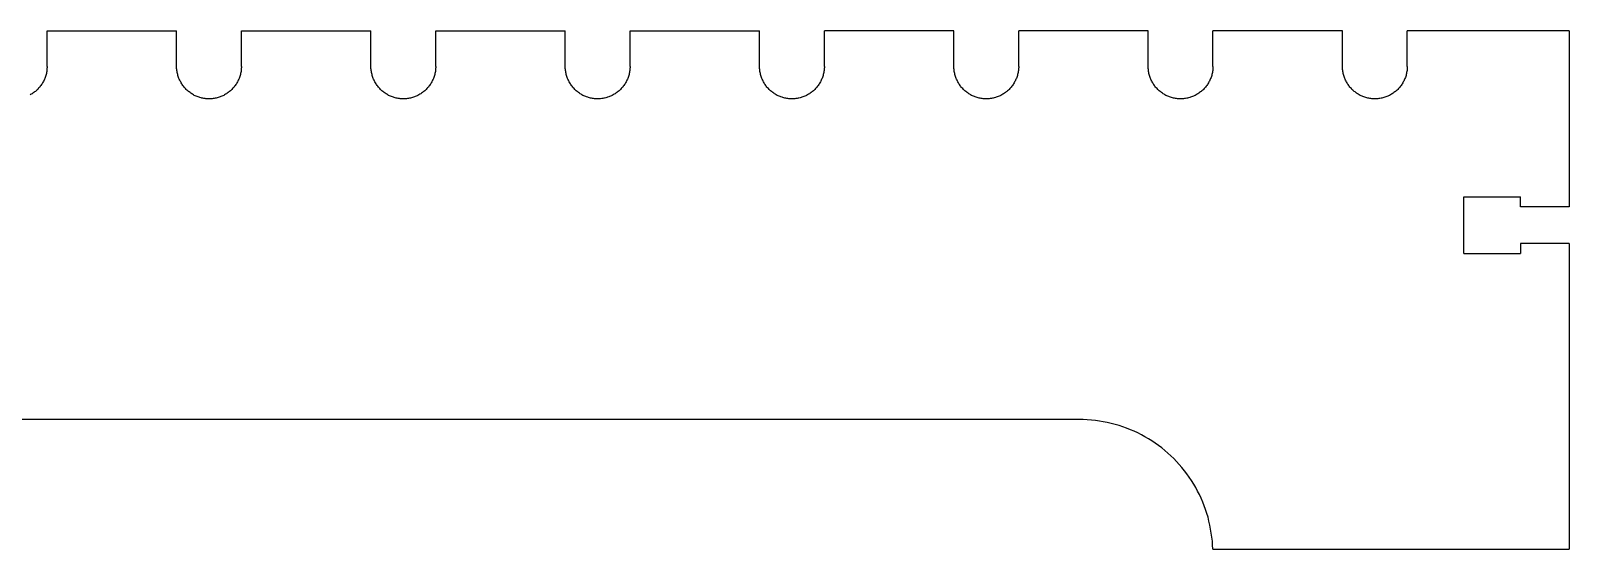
# Model space of a CAD drawing. Extents: x -100 to 100, y -46 to 46.
# Drawn here: x -62.12 to -50.24, y -45.92 to -41.92 of the extents above; entities that cross this region are included whole.
import ezdxf

# ---------------------------------------------------------------- set-up
doc = ezdxf.new("R2010")
doc.units = 0
doc.header["$MEASUREMENT"] = 0
doc.layers.get('0').update_dxf_attribs({"linetype": 'CONTINUOUS'})

msp = doc.modelspace()

# ---------------------------------------------------------------- linework, layer by layer
for p, q in [((-61.994, -41.917), (-60.994, -41.917)), ((-61.994, -42.192), (-61.994, -41.917)), ((-60.994, -42.192), (-60.994, -41.917)), ((-60.494, -41.917), (-59.494, -41.917)), ((-60.494, -42.192), (-60.494, -41.917)), ((-59.494, -42.192), (-59.494, -41.917)), ((-58.994, -41.917), (-57.994, -41.917)), ((-58.994, -42.192), (-58.994, -41.917)), ((-57.994, -42.192), (-57.994, -41.917)), ((-57.494, -41.917), (-56.494, -41.917)), ((-57.494, -42.192), (-57.494, -41.917)), ((-56.494, -42.192), (-56.494, -41.917)), ((-54.994, -41.917), (-55.994, -41.917)), ((-55.994, -42.192), (-55.994, -41.917)), ((-54.994, -42.192), (-54.994, -41.917)), ((-53.494, -41.917), (-54.494, -41.917)), ((-54.494, -42.192), (-54.494, -41.917)), ((-53.494, -42.192), (-53.494, -41.917)), ((-51.994, -41.917), (-52.994, -41.917)), ((-52.994, -42.192), (-52.994, -41.917)), ((-51.994, -42.192), (-51.994, -41.917)), ((-51.494, -42.192), (-51.494, -41.917)), ((-50.244, -41.917), (-51.494, -41.917)), ((-50.244, -41.917), (-50.244, -43.276)), ((-62.009, -42.277), (-62.012, -42.284)), ((-62.006, -42.269), (-62.009, -42.277)), ((-62.004, -42.262), (-62.006, -42.269)), ((-62.002, -42.254), (-62.004, -42.262)), ((-62, -42.246), (-62.002, -42.254)), ((-61.999, -42.239), (-62, -42.246)), ((-61.997, -42.231), (-61.999, -42.239)), ((-61.996, -42.223), (-61.997, -42.231)), ((-61.995, -42.215), (-61.996, -42.223)), ((-61.994, -42.2), (-61.995, -42.208)), ((-61.995, -42.208), (-61.995, -42.215)), ((-61.994, -42.192), (-61.994, -42.2)), ((-60.994, -42.2), (-60.994, -42.192)), ((-60.994, -42.208), (-60.994, -42.2)), ((-60.993, -42.215), (-60.994, -42.208)), ((-60.992, -42.223), (-60.993, -42.215)), ((-60.991, -42.231), (-60.992, -42.223)), ((-60.99, -42.239), (-60.991, -42.231)), ((-60.988, -42.246), (-60.99, -42.239)), ((-60.986, -42.254), (-60.988, -42.246)), ((-60.984, -42.262), (-60.986, -42.254)), ((-60.982, -42.269), (-60.984, -42.262)), ((-60.979, -42.277), (-60.982, -42.269)), ((-60.977, -42.284), (-60.979, -42.277)), ((-60.509, -42.277), (-60.512, -42.284)), ((-60.506, -42.269), (-60.509, -42.277)), ((-60.504, -42.262), (-60.506, -42.269)), ((-60.502, -42.254), (-60.504, -42.262)), ((-60.5, -42.246), (-60.502, -42.254)), ((-60.499, -42.239), (-60.5, -42.246)), ((-60.497, -42.231), (-60.499, -42.239)), ((-60.496, -42.223), (-60.497, -42.231)), ((-60.495, -42.215), (-60.496, -42.223)), ((-60.494, -42.2), (-60.495, -42.208)), ((-60.495, -42.208), (-60.495, -42.215)), ((-60.494, -42.192), (-60.494, -42.2)), ((-59.494, -42.2), (-59.494, -42.192)), ((-59.494, -42.208), (-59.494, -42.2)), ((-59.493, -42.215), (-59.494, -42.208)), ((-59.492, -42.223), (-59.493, -42.215)), ((-59.491, -42.231), (-59.492, -42.223)), ((-59.49, -42.239), (-59.491, -42.231)), ((-59.488, -42.246), (-59.49, -42.239)), ((-59.486, -42.254), (-59.488, -42.246)), ((-59.484, -42.262), (-59.486, -42.254)), ((-59.482, -42.269), (-59.484, -42.262)), ((-59.479, -42.277), (-59.482, -42.269)), ((-59.477, -42.284), (-59.479, -42.277)), ((-59.009, -42.277), (-59.012, -42.284)), ((-59.006, -42.269), (-59.009, -42.277)), ((-59.004, -42.262), (-59.006, -42.269)), ((-59.002, -42.254), (-59.004, -42.262)), ((-59, -42.246), (-59.002, -42.254)), ((-58.999, -42.239), (-59, -42.246)), ((-58.997, -42.231), (-58.999, -42.239)), ((-58.996, -42.223), (-58.997, -42.231)), ((-58.995, -42.215), (-58.996, -42.223)), ((-58.994, -42.2), (-58.995, -42.208)), ((-58.995, -42.208), (-58.995, -42.215)), ((-58.994, -42.192), (-58.994, -42.2)), ((-57.994, -42.2), (-57.994, -42.192)), ((-57.994, -42.208), (-57.994, -42.2)), ((-57.993, -42.215), (-57.994, -42.208)), ((-57.992, -42.223), (-57.993, -42.215)), ((-57.991, -42.231), (-57.992, -42.223)), ((-57.99, -42.239), (-57.991, -42.231)), ((-57.988, -42.246), (-57.99, -42.239)), ((-57.986, -42.254), (-57.988, -42.246)), ((-57.984, -42.262), (-57.986, -42.254)), ((-57.982, -42.269), (-57.984, -42.262)), ((-57.979, -42.277), (-57.982, -42.269)), ((-57.977, -42.284), (-57.979, -42.277)), ((-57.509, -42.277), (-57.512, -42.284)), ((-57.506, -42.269), (-57.509, -42.277)), ((-57.504, -42.262), (-57.506, -42.269)), ((-57.502, -42.254), (-57.504, -42.262)), ((-57.5, -42.246), (-57.502, -42.254)), ((-57.499, -42.239), (-57.5, -42.246)), ((-57.497, -42.231), (-57.499, -42.239)), ((-57.496, -42.223), (-57.497, -42.231)), ((-57.495, -42.215), (-57.496, -42.223)), ((-57.494, -42.2), (-57.495, -42.208)), ((-57.495, -42.208), (-57.495, -42.215)), ((-57.494, -42.192), (-57.494, -42.2)), ((-56.494, -42.2), (-56.494, -42.192)), ((-56.494, -42.208), (-56.494, -42.2)), ((-56.493, -42.215), (-56.494, -42.208)), ((-56.492, -42.223), (-56.493, -42.215)), ((-56.491, -42.231), (-56.492, -42.223)), ((-56.49, -42.239), (-56.491, -42.231)), ((-56.488, -42.246), (-56.49, -42.239)), ((-56.486, -42.254), (-56.488, -42.246)), ((-56.484, -42.262), (-56.486, -42.254)), ((-56.482, -42.269), (-56.484, -42.262)), ((-56.479, -42.277), (-56.482, -42.269)), ((-56.477, -42.284), (-56.479, -42.277)), ((-56.009, -42.277), (-56.012, -42.284)), ((-56.006, -42.269), (-56.009, -42.277)), ((-56.004, -42.262), (-56.006, -42.269)), ((-56.002, -42.254), (-56.004, -42.262)), ((-56, -42.246), (-56.002, -42.254)), ((-55.999, -42.239), (-56, -42.246)), ((-55.997, -42.231), (-55.999, -42.239)), ((-55.996, -42.223), (-55.997, -42.231)), ((-55.995, -42.215), (-55.996, -42.223)), ((-55.994, -42.2), (-55.995, -42.208)), ((-55.995, -42.208), (-55.995, -42.215)), ((-55.994, -42.192), (-55.994, -42.2)), ((-54.994, -42.2), (-54.994, -42.192)), ((-54.994, -42.208), (-54.994, -42.2)), ((-54.993, -42.215), (-54.994, -42.208)), ((-54.992, -42.223), (-54.993, -42.215)), ((-54.991, -42.231), (-54.992, -42.223)), ((-54.99, -42.239), (-54.991, -42.231)), ((-54.988, -42.246), (-54.99, -42.239)), ((-54.986, -42.254), (-54.988, -42.246)), ((-54.984, -42.262), (-54.986, -42.254)), ((-54.982, -42.269), (-54.984, -42.262)), ((-54.979, -42.277), (-54.982, -42.269)), ((-54.977, -42.284), (-54.979, -42.277)), ((-54.509, -42.277), (-54.512, -42.284)), ((-54.506, -42.269), (-54.509, -42.277)), ((-54.504, -42.262), (-54.506, -42.269)), ((-54.502, -42.254), (-54.504, -42.262)), ((-54.5, -42.246), (-54.502, -42.254)), ((-54.499, -42.239), (-54.5, -42.246)), ((-54.497, -42.231), (-54.499, -42.239)), ((-54.496, -42.223), (-54.497, -42.231)), ((-54.495, -42.215), (-54.496, -42.223)), ((-54.494, -42.2), (-54.495, -42.208)), ((-54.495, -42.208), (-54.495, -42.215)), ((-54.494, -42.192), (-54.494, -42.2)), ((-53.494, -42.2), (-53.494, -42.192)), ((-53.494, -42.208), (-53.494, -42.2)), ((-53.493, -42.215), (-53.494, -42.208)), ((-53.492, -42.223), (-53.493, -42.215)), ((-53.491, -42.231), (-53.492, -42.223)), ((-53.49, -42.239), (-53.491, -42.231)), ((-53.488, -42.246), (-53.49, -42.239)), ((-53.486, -42.254), (-53.488, -42.246)), ((-53.484, -42.262), (-53.486, -42.254)), ((-53.482, -42.269), (-53.484, -42.262)), ((-53.479, -42.277), (-53.482, -42.269)), ((-53.477, -42.284), (-53.479, -42.277)), ((-53.009, -42.277), (-53.012, -42.284)), ((-53.006, -42.269), (-53.009, -42.277)), ((-53.004, -42.262), (-53.006, -42.269)), ((-53.002, -42.254), (-53.004, -42.262)), ((-53, -42.246), (-53.002, -42.254)), ((-52.999, -42.239), (-53, -42.246)), ((-52.997, -42.231), (-52.999, -42.239)), ((-52.996, -42.223), (-52.997, -42.231)), ((-52.995, -42.215), (-52.996, -42.223)), ((-52.994, -42.2), (-52.995, -42.208)), ((-52.995, -42.208), (-52.995, -42.215)), ((-52.994, -42.192), (-52.994, -42.2)), ((-51.994, -42.2), (-51.994, -42.192)), ((-51.994, -42.208), (-51.994, -42.2)), ((-51.993, -42.215), (-51.994, -42.208)), ((-51.992, -42.223), (-51.993, -42.215)), ((-51.991, -42.231), (-51.992, -42.223)), ((-51.99, -42.239), (-51.991, -42.231)), ((-51.988, -42.246), (-51.99, -42.239)), ((-51.986, -42.254), (-51.988, -42.246)), ((-51.984, -42.262), (-51.986, -42.254)), ((-51.982, -42.269), (-51.984, -42.262)), ((-51.979, -42.277), (-51.982, -42.269)), ((-51.977, -42.284), (-51.979, -42.277)), ((-51.509, -42.277), (-51.512, -42.284)), ((-51.506, -42.269), (-51.509, -42.277)), ((-51.504, -42.262), (-51.506, -42.269)), ((-51.502, -42.254), (-51.504, -42.262)), ((-51.5, -42.246), (-51.502, -42.254)), ((-51.499, -42.239), (-51.5, -42.246)), ((-51.497, -42.231), (-51.499, -42.239)), ((-51.496, -42.223), (-51.497, -42.231)), ((-51.495, -42.215), (-51.496, -42.223)), ((-51.494, -42.2), (-51.495, -42.208)), ((-51.495, -42.208), (-51.495, -42.215)), ((-51.494, -42.192), (-51.494, -42.2)), ((-62.097, -42.394), (-62.104, -42.399)), ((-62.091, -42.389), (-62.097, -42.394)), ((-62.085, -42.385), (-62.091, -42.389)), ((-62.079, -42.379), (-62.085, -42.385)), ((-62.073, -42.374), (-62.079, -42.379)), ((-62.067, -42.369), (-62.073, -42.374)), ((-62.062, -42.363), (-62.067, -42.369)), ((-62.057, -42.357), (-62.062, -42.363)), ((-62.051, -42.351), (-62.057, -42.357)), ((-62.047, -42.345), (-62.051, -42.351)), ((-62.042, -42.339), (-62.047, -42.345)), ((-62.037, -42.332), (-62.042, -42.339)), ((-62.033, -42.326), (-62.037, -42.332)), ((-62.029, -42.319), (-62.033, -42.326)), ((-62.025, -42.312), (-62.029, -42.319)), ((-62.021, -42.305), (-62.025, -42.312)), ((-62.018, -42.298), (-62.021, -42.305)), ((-62.015, -42.291), (-62.018, -42.298)), ((-62.012, -42.284), (-62.015, -42.291)), ((-60.974, -42.291), (-60.977, -42.284)), ((-60.97, -42.298), (-60.974, -42.291)), ((-60.967, -42.305), (-60.97, -42.298)), ((-60.963, -42.312), (-60.967, -42.305)), ((-60.959, -42.319), (-60.963, -42.312)), ((-60.955, -42.326), (-60.959, -42.319)), ((-60.951, -42.332), (-60.955, -42.326)), ((-60.946, -42.339), (-60.951, -42.332)), ((-60.942, -42.345), (-60.946, -42.339)), ((-60.937, -42.351), (-60.942, -42.345)), ((-60.932, -42.357), (-60.937, -42.351)), ((-60.926, -42.363), (-60.932, -42.357)), ((-60.921, -42.369), (-60.926, -42.363)), ((-60.915, -42.374), (-60.921, -42.369)), ((-60.909, -42.379), (-60.915, -42.374)), ((-60.903, -42.385), (-60.909, -42.379)), ((-60.897, -42.389), (-60.903, -42.385)), ((-60.891, -42.394), (-60.897, -42.389)), ((-60.885, -42.399), (-60.891, -42.394)), ((-60.597, -42.394), (-60.604, -42.399)), ((-60.591, -42.389), (-60.597, -42.394)), ((-60.585, -42.385), (-60.591, -42.389)), ((-60.579, -42.379), (-60.585, -42.385)), ((-60.573, -42.374), (-60.579, -42.379)), ((-60.567, -42.369), (-60.573, -42.374)), ((-60.562, -42.363), (-60.567, -42.369)), ((-60.557, -42.357), (-60.562, -42.363)), ((-60.551, -42.351), (-60.557, -42.357)), ((-60.547, -42.345), (-60.551, -42.351)), ((-60.542, -42.339), (-60.547, -42.345)), ((-60.537, -42.332), (-60.542, -42.339)), ((-60.533, -42.326), (-60.537, -42.332)), ((-60.529, -42.319), (-60.533, -42.326)), ((-60.525, -42.312), (-60.529, -42.319)), ((-60.521, -42.305), (-60.525, -42.312)), ((-60.518, -42.298), (-60.521, -42.305)), ((-60.515, -42.291), (-60.518, -42.298)), ((-60.512, -42.284), (-60.515, -42.291)), ((-59.474, -42.291), (-59.477, -42.284)), ((-59.47, -42.298), (-59.474, -42.291)), ((-59.467, -42.305), (-59.47, -42.298)), ((-59.463, -42.312), (-59.467, -42.305)), ((-59.459, -42.319), (-59.463, -42.312)), ((-59.455, -42.326), (-59.459, -42.319)), ((-59.451, -42.332), (-59.455, -42.326)), ((-59.446, -42.339), (-59.451, -42.332)), ((-59.442, -42.345), (-59.446, -42.339)), ((-59.437, -42.351), (-59.442, -42.345)), ((-59.432, -42.357), (-59.437, -42.351)), ((-59.426, -42.363), (-59.432, -42.357)), ((-59.421, -42.369), (-59.426, -42.363)), ((-59.415, -42.374), (-59.421, -42.369)), ((-59.409, -42.379), (-59.415, -42.374)), ((-59.403, -42.385), (-59.409, -42.379)), ((-59.397, -42.389), (-59.403, -42.385)), ((-59.391, -42.394), (-59.397, -42.389)), ((-59.385, -42.399), (-59.391, -42.394)), ((-59.097, -42.394), (-59.104, -42.399)), ((-59.091, -42.389), (-59.097, -42.394)), ((-59.085, -42.385), (-59.091, -42.389)), ((-59.079, -42.379), (-59.085, -42.385)), ((-59.073, -42.374), (-59.079, -42.379)), ((-59.067, -42.369), (-59.073, -42.374)), ((-59.062, -42.363), (-59.067, -42.369)), ((-59.057, -42.357), (-59.062, -42.363)), ((-59.051, -42.351), (-59.057, -42.357)), ((-59.047, -42.345), (-59.051, -42.351)), ((-59.042, -42.339), (-59.047, -42.345)), ((-59.037, -42.332), (-59.042, -42.339)), ((-59.033, -42.326), (-59.037, -42.332)), ((-59.029, -42.319), (-59.033, -42.326)), ((-59.025, -42.312), (-59.029, -42.319)), ((-59.021, -42.305), (-59.025, -42.312)), ((-59.018, -42.298), (-59.021, -42.305)), ((-59.015, -42.291), (-59.018, -42.298)), ((-59.012, -42.284), (-59.015, -42.291)), ((-57.974, -42.291), (-57.977, -42.284)), ((-57.97, -42.298), (-57.974, -42.291)), ((-57.967, -42.305), (-57.97, -42.298)), ((-57.963, -42.312), (-57.967, -42.305)), ((-57.959, -42.319), (-57.963, -42.312)), ((-57.955, -42.326), (-57.959, -42.319)), ((-57.951, -42.332), (-57.955, -42.326)), ((-57.946, -42.339), (-57.951, -42.332)), ((-57.942, -42.345), (-57.946, -42.339)), ((-57.937, -42.351), (-57.942, -42.345)), ((-57.932, -42.357), (-57.937, -42.351)), ((-57.926, -42.363), (-57.932, -42.357)), ((-57.921, -42.369), (-57.926, -42.363)), ((-57.915, -42.374), (-57.921, -42.369)), ((-57.909, -42.379), (-57.915, -42.374)), ((-57.903, -42.385), (-57.909, -42.379)), ((-57.897, -42.389), (-57.903, -42.385)), ((-57.891, -42.394), (-57.897, -42.389)), ((-57.885, -42.399), (-57.891, -42.394)), ((-57.597, -42.394), (-57.604, -42.399)), ((-57.591, -42.389), (-57.597, -42.394)), ((-57.585, -42.385), (-57.591, -42.389)), ((-57.579, -42.379), (-57.585, -42.385)), ((-57.573, -42.374), (-57.579, -42.379)), ((-57.567, -42.369), (-57.573, -42.374)), ((-57.562, -42.363), (-57.567, -42.369)), ((-57.557, -42.357), (-57.562, -42.363)), ((-57.551, -42.351), (-57.557, -42.357)), ((-57.547, -42.345), (-57.551, -42.351)), ((-57.542, -42.339), (-57.547, -42.345)), ((-57.537, -42.332), (-57.542, -42.339)), ((-57.533, -42.326), (-57.537, -42.332)), ((-57.529, -42.319), (-57.533, -42.326)), ((-57.525, -42.312), (-57.529, -42.319)), ((-57.521, -42.305), (-57.525, -42.312)), ((-57.518, -42.298), (-57.521, -42.305)), ((-57.515, -42.291), (-57.518, -42.298)), ((-57.512, -42.284), (-57.515, -42.291)), ((-56.474, -42.291), (-56.477, -42.284)), ((-56.47, -42.298), (-56.474, -42.291)), ((-56.467, -42.305), (-56.47, -42.298)), ((-56.463, -42.312), (-56.467, -42.305)), ((-56.459, -42.319), (-56.463, -42.312)), ((-56.455, -42.326), (-56.459, -42.319)), ((-56.451, -42.332), (-56.455, -42.326)), ((-56.446, -42.339), (-56.451, -42.332)), ((-56.442, -42.345), (-56.446, -42.339)), ((-56.437, -42.351), (-56.442, -42.345)), ((-56.432, -42.357), (-56.437, -42.351)), ((-56.426, -42.363), (-56.432, -42.357)), ((-56.421, -42.369), (-56.426, -42.363)), ((-56.415, -42.374), (-56.421, -42.369)), ((-56.409, -42.379), (-56.415, -42.374)), ((-56.403, -42.385), (-56.409, -42.379)), ((-56.397, -42.389), (-56.403, -42.385)), ((-56.391, -42.394), (-56.397, -42.389)), ((-56.385, -42.399), (-56.391, -42.394)), ((-56.097, -42.394), (-56.104, -42.399)), ((-56.091, -42.389), (-56.097, -42.394)), ((-56.085, -42.385), (-56.091, -42.389)), ((-56.079, -42.379), (-56.085, -42.385)), ((-56.073, -42.374), (-56.079, -42.379)), ((-56.067, -42.369), (-56.073, -42.374)), ((-56.062, -42.363), (-56.067, -42.369)), ((-56.057, -42.357), (-56.062, -42.363)), ((-56.051, -42.351), (-56.057, -42.357)), ((-56.047, -42.345), (-56.051, -42.351)), ((-56.042, -42.339), (-56.047, -42.345)), ((-56.037, -42.332), (-56.042, -42.339)), ((-56.033, -42.326), (-56.037, -42.332)), ((-56.029, -42.319), (-56.033, -42.326)), ((-56.025, -42.312), (-56.029, -42.319)), ((-56.021, -42.305), (-56.025, -42.312)), ((-56.018, -42.298), (-56.021, -42.305)), ((-56.015, -42.291), (-56.018, -42.298)), ((-56.012, -42.284), (-56.015, -42.291)), ((-54.974, -42.291), (-54.977, -42.284)), ((-54.97, -42.298), (-54.974, -42.291)), ((-54.967, -42.305), (-54.97, -42.298)), ((-54.963, -42.312), (-54.967, -42.305)), ((-54.959, -42.319), (-54.963, -42.312)), ((-54.955, -42.326), (-54.959, -42.319)), ((-54.951, -42.332), (-54.955, -42.326)), ((-54.946, -42.339), (-54.951, -42.332)), ((-54.942, -42.345), (-54.946, -42.339)), ((-54.937, -42.351), (-54.942, -42.345)), ((-54.932, -42.357), (-54.937, -42.351)), ((-54.926, -42.363), (-54.932, -42.357)), ((-54.921, -42.369), (-54.926, -42.363)), ((-54.915, -42.374), (-54.921, -42.369)), ((-54.909, -42.379), (-54.915, -42.374)), ((-54.903, -42.385), (-54.909, -42.379)), ((-54.897, -42.389), (-54.903, -42.385)), ((-54.891, -42.394), (-54.897, -42.389)), ((-54.885, -42.399), (-54.891, -42.394)), ((-54.597, -42.394), (-54.604, -42.399)), ((-54.591, -42.389), (-54.597, -42.394)), ((-54.585, -42.385), (-54.591, -42.389)), ((-54.579, -42.379), (-54.585, -42.385)), ((-54.573, -42.374), (-54.579, -42.379)), ((-54.567, -42.369), (-54.573, -42.374)), ((-54.562, -42.363), (-54.567, -42.369)), ((-54.557, -42.357), (-54.562, -42.363)), ((-54.551, -42.351), (-54.557, -42.357)), ((-54.547, -42.345), (-54.551, -42.351)), ((-54.542, -42.339), (-54.547, -42.345)), ((-54.537, -42.332), (-54.542, -42.339)), ((-54.533, -42.326), (-54.537, -42.332)), ((-54.529, -42.319), (-54.533, -42.326)), ((-54.525, -42.312), (-54.529, -42.319)), ((-54.521, -42.305), (-54.525, -42.312)), ((-54.518, -42.298), (-54.521, -42.305)), ((-54.515, -42.291), (-54.518, -42.298)), ((-54.512, -42.284), (-54.515, -42.291)), ((-53.474, -42.291), (-53.477, -42.284)), ((-53.47, -42.298), (-53.474, -42.291)), ((-53.467, -42.305), (-53.47, -42.298)), ((-53.463, -42.312), (-53.467, -42.305)), ((-53.459, -42.319), (-53.463, -42.312)), ((-53.455, -42.326), (-53.459, -42.319)), ((-53.451, -42.332), (-53.455, -42.326)), ((-53.446, -42.339), (-53.451, -42.332)), ((-53.442, -42.345), (-53.446, -42.339)), ((-53.437, -42.351), (-53.442, -42.345)), ((-53.432, -42.357), (-53.437, -42.351)), ((-53.426, -42.363), (-53.432, -42.357)), ((-53.421, -42.369), (-53.426, -42.363)), ((-53.415, -42.374), (-53.421, -42.369)), ((-53.409, -42.379), (-53.415, -42.374)), ((-53.403, -42.385), (-53.409, -42.379)), ((-53.397, -42.389), (-53.403, -42.385)), ((-53.391, -42.394), (-53.397, -42.389)), ((-53.385, -42.399), (-53.391, -42.394)), ((-53.097, -42.394), (-53.104, -42.399)), ((-53.091, -42.389), (-53.097, -42.394)), ((-53.085, -42.385), (-53.091, -42.389)), ((-53.079, -42.379), (-53.085, -42.385)), ((-53.073, -42.374), (-53.079, -42.379)), ((-53.067, -42.369), (-53.073, -42.374)), ((-53.062, -42.363), (-53.067, -42.369)), ((-53.057, -42.357), (-53.062, -42.363)), ((-53.051, -42.351), (-53.057, -42.357)), ((-53.047, -42.345), (-53.051, -42.351)), ((-53.042, -42.339), (-53.047, -42.345)), ((-53.037, -42.332), (-53.042, -42.339)), ((-53.033, -42.326), (-53.037, -42.332)), ((-53.029, -42.319), (-53.033, -42.326)), ((-53.025, -42.312), (-53.029, -42.319)), ((-53.021, -42.305), (-53.025, -42.312)), ((-53.018, -42.298), (-53.021, -42.305)), ((-53.015, -42.291), (-53.018, -42.298)), ((-53.012, -42.284), (-53.015, -42.291)), ((-51.974, -42.291), (-51.977, -42.284)), ((-51.97, -42.298), (-51.974, -42.291)), ((-51.967, -42.305), (-51.97, -42.298)), ((-51.963, -42.312), (-51.967, -42.305)), ((-51.959, -42.319), (-51.963, -42.312)), ((-51.955, -42.326), (-51.959, -42.319)), ((-51.951, -42.332), (-51.955, -42.326)), ((-51.946, -42.339), (-51.951, -42.332)), ((-51.942, -42.345), (-51.946, -42.339)), ((-51.937, -42.351), (-51.942, -42.345)), ((-51.932, -42.357), (-51.937, -42.351)), ((-51.926, -42.363), (-51.932, -42.357)), ((-51.921, -42.369), (-51.926, -42.363)), ((-51.915, -42.374), (-51.921, -42.369)), ((-51.909, -42.379), (-51.915, -42.374)), ((-51.903, -42.385), (-51.909, -42.379)), ((-51.897, -42.389), (-51.903, -42.385)), ((-51.891, -42.394), (-51.897, -42.389)), ((-51.885, -42.399), (-51.891, -42.394)), ((-51.597, -42.394), (-51.604, -42.399)), ((-51.591, -42.389), (-51.597, -42.394)), ((-51.585, -42.385), (-51.591, -42.389)), ((-51.579, -42.379), (-51.585, -42.385)), ((-51.573, -42.374), (-51.579, -42.379)), ((-51.567, -42.369), (-51.573, -42.374)), ((-51.562, -42.363), (-51.567, -42.369)), ((-51.557, -42.357), (-51.562, -42.363)), ((-51.551, -42.351), (-51.557, -42.357)), ((-51.547, -42.345), (-51.551, -42.351)), ((-51.542, -42.339), (-51.547, -42.345)), ((-51.537, -42.332), (-51.542, -42.339)), ((-51.533, -42.326), (-51.537, -42.332)), ((-51.529, -42.319), (-51.533, -42.326)), ((-51.525, -42.312), (-51.529, -42.319)), ((-51.521, -42.305), (-51.525, -42.312)), ((-51.518, -42.298), (-51.521, -42.305)), ((-51.515, -42.291), (-51.518, -42.298)), ((-51.512, -42.284), (-51.515, -42.291)), ((-62.117, -42.407), (-62.124, -42.411)), ((-62.11, -42.403), (-62.117, -42.407)), ((-62.104, -42.399), (-62.11, -42.403)), ((-60.878, -42.403), (-60.885, -42.399)), ((-60.871, -42.407), (-60.878, -42.403)), ((-60.865, -42.411), (-60.871, -42.407)), ((-60.858, -42.415), (-60.865, -42.411)), ((-60.851, -42.418), (-60.858, -42.415)), ((-60.843, -42.421), (-60.851, -42.418)), ((-60.836, -42.424), (-60.843, -42.421)), ((-60.829, -42.427), (-60.836, -42.424)), ((-60.821, -42.43), (-60.829, -42.427)), ((-60.814, -42.432), (-60.821, -42.43)), ((-60.806, -42.434), (-60.814, -42.432)), ((-60.799, -42.436), (-60.806, -42.434)), ((-60.791, -42.438), (-60.799, -42.436)), ((-60.783, -42.439), (-60.791, -42.438)), ((-60.775, -42.44), (-60.783, -42.439)), ((-60.768, -42.441), (-60.775, -42.44)), ((-60.76, -42.441), (-60.768, -42.441)), ((-60.752, -42.442), (-60.76, -42.441)), ((-60.744, -42.442), (-60.752, -42.442)), ((-60.736, -42.442), (-60.744, -42.442)), ((-60.728, -42.441), (-60.736, -42.442)), ((-60.721, -42.441), (-60.728, -42.441)), ((-60.713, -42.44), (-60.721, -42.441)), ((-60.705, -42.439), (-60.713, -42.44)), ((-60.697, -42.438), (-60.705, -42.439)), ((-60.69, -42.436), (-60.697, -42.438)), ((-60.682, -42.434), (-60.69, -42.436)), ((-60.674, -42.432), (-60.682, -42.434)), ((-60.667, -42.43), (-60.674, -42.432)), ((-60.659, -42.427), (-60.667, -42.43)), ((-60.652, -42.424), (-60.659, -42.427)), ((-60.645, -42.421), (-60.652, -42.424)), ((-60.638, -42.418), (-60.645, -42.421)), ((-60.631, -42.415), (-60.638, -42.418)), ((-60.624, -42.411), (-60.631, -42.415)), ((-60.617, -42.407), (-60.624, -42.411)), ((-60.61, -42.403), (-60.617, -42.407)), ((-60.604, -42.399), (-60.61, -42.403)), ((-59.378, -42.403), (-59.385, -42.399)), ((-59.371, -42.407), (-59.378, -42.403)), ((-59.365, -42.411), (-59.371, -42.407)), ((-59.358, -42.415), (-59.365, -42.411)), ((-59.351, -42.418), (-59.358, -42.415)), ((-59.343, -42.421), (-59.351, -42.418)), ((-59.336, -42.424), (-59.343, -42.421)), ((-59.329, -42.427), (-59.336, -42.424)), ((-59.321, -42.43), (-59.329, -42.427)), ((-59.314, -42.432), (-59.321, -42.43)), ((-59.306, -42.434), (-59.314, -42.432)), ((-59.299, -42.436), (-59.306, -42.434)), ((-59.291, -42.438), (-59.299, -42.436)), ((-59.283, -42.439), (-59.291, -42.438)), ((-59.275, -42.44), (-59.283, -42.439)), ((-59.268, -42.441), (-59.275, -42.44)), ((-59.26, -42.441), (-59.268, -42.441)), ((-59.252, -42.442), (-59.26, -42.441)), ((-59.244, -42.442), (-59.252, -42.442)), ((-59.236, -42.442), (-59.244, -42.442)), ((-59.228, -42.441), (-59.236, -42.442)), ((-59.221, -42.441), (-59.228, -42.441)), ((-59.213, -42.44), (-59.221, -42.441)), ((-59.205, -42.439), (-59.213, -42.44)), ((-59.197, -42.438), (-59.205, -42.439)), ((-59.19, -42.436), (-59.197, -42.438)), ((-59.182, -42.434), (-59.19, -42.436)), ((-59.174, -42.432), (-59.182, -42.434)), ((-59.167, -42.43), (-59.174, -42.432)), ((-59.159, -42.427), (-59.167, -42.43)), ((-59.152, -42.424), (-59.159, -42.427)), ((-59.145, -42.421), (-59.152, -42.424)), ((-59.138, -42.418), (-59.145, -42.421)), ((-59.131, -42.415), (-59.138, -42.418)), ((-59.124, -42.411), (-59.131, -42.415)), ((-59.117, -42.407), (-59.124, -42.411)), ((-59.11, -42.403), (-59.117, -42.407)), ((-59.104, -42.399), (-59.11, -42.403)), ((-57.878, -42.403), (-57.885, -42.399)), ((-57.871, -42.407), (-57.878, -42.403)), ((-57.865, -42.411), (-57.871, -42.407)), ((-57.858, -42.415), (-57.865, -42.411)), ((-57.851, -42.418), (-57.858, -42.415)), ((-57.843, -42.421), (-57.851, -42.418)), ((-57.836, -42.424), (-57.843, -42.421)), ((-57.829, -42.427), (-57.836, -42.424)), ((-57.821, -42.43), (-57.829, -42.427)), ((-57.814, -42.432), (-57.821, -42.43)), ((-57.806, -42.434), (-57.814, -42.432)), ((-57.799, -42.436), (-57.806, -42.434)), ((-57.791, -42.438), (-57.799, -42.436)), ((-57.783, -42.439), (-57.791, -42.438)), ((-57.775, -42.44), (-57.783, -42.439)), ((-57.768, -42.441), (-57.775, -42.44)), ((-57.76, -42.441), (-57.768, -42.441)), ((-57.752, -42.442), (-57.76, -42.441)), ((-57.744, -42.442), (-57.752, -42.442)), ((-57.736, -42.442), (-57.744, -42.442)), ((-57.728, -42.441), (-57.736, -42.442)), ((-57.721, -42.441), (-57.728, -42.441)), ((-57.713, -42.44), (-57.721, -42.441)), ((-57.705, -42.439), (-57.713, -42.44)), ((-57.697, -42.438), (-57.705, -42.439)), ((-57.69, -42.436), (-57.697, -42.438)), ((-57.682, -42.434), (-57.69, -42.436)), ((-57.674, -42.432), (-57.682, -42.434)), ((-57.667, -42.43), (-57.674, -42.432)), ((-57.659, -42.427), (-57.667, -42.43)), ((-57.652, -42.424), (-57.659, -42.427)), ((-57.645, -42.421), (-57.652, -42.424)), ((-57.638, -42.418), (-57.645, -42.421)), ((-57.631, -42.415), (-57.638, -42.418)), ((-57.624, -42.411), (-57.631, -42.415)), ((-57.617, -42.407), (-57.624, -42.411)), ((-57.61, -42.403), (-57.617, -42.407)), ((-57.604, -42.399), (-57.61, -42.403)), ((-56.378, -42.403), (-56.385, -42.399)), ((-56.371, -42.407), (-56.378, -42.403)), ((-56.365, -42.411), (-56.371, -42.407)), ((-56.358, -42.415), (-56.365, -42.411)), ((-56.351, -42.418), (-56.358, -42.415)), ((-56.343, -42.421), (-56.351, -42.418)), ((-56.336, -42.424), (-56.343, -42.421)), ((-56.329, -42.427), (-56.336, -42.424)), ((-56.321, -42.43), (-56.329, -42.427)), ((-56.314, -42.432), (-56.321, -42.43)), ((-56.306, -42.434), (-56.314, -42.432)), ((-56.299, -42.436), (-56.306, -42.434)), ((-56.291, -42.438), (-56.299, -42.436)), ((-56.283, -42.439), (-56.291, -42.438)), ((-56.275, -42.44), (-56.283, -42.439)), ((-56.268, -42.441), (-56.275, -42.44)), ((-56.26, -42.441), (-56.268, -42.441)), ((-56.252, -42.442), (-56.26, -42.441)), ((-56.244, -42.442), (-56.252, -42.442)), ((-56.236, -42.442), (-56.244, -42.442)), ((-56.228, -42.441), (-56.236, -42.442)), ((-56.221, -42.441), (-56.228, -42.441)), ((-56.213, -42.44), (-56.221, -42.441)), ((-56.205, -42.439), (-56.213, -42.44)), ((-56.197, -42.438), (-56.205, -42.439)), ((-56.19, -42.436), (-56.197, -42.438)), ((-56.182, -42.434), (-56.19, -42.436)), ((-56.174, -42.432), (-56.182, -42.434)), ((-56.167, -42.43), (-56.174, -42.432)), ((-56.159, -42.427), (-56.167, -42.43)), ((-56.152, -42.424), (-56.159, -42.427)), ((-56.145, -42.421), (-56.152, -42.424)), ((-56.138, -42.418), (-56.145, -42.421)), ((-56.131, -42.415), (-56.138, -42.418)), ((-56.124, -42.411), (-56.131, -42.415)), ((-56.117, -42.407), (-56.124, -42.411)), ((-56.11, -42.403), (-56.117, -42.407)), ((-56.104, -42.399), (-56.11, -42.403)), ((-54.878, -42.403), (-54.885, -42.399)), ((-54.871, -42.407), (-54.878, -42.403)), ((-54.865, -42.411), (-54.871, -42.407)), ((-54.858, -42.415), (-54.865, -42.411)), ((-54.851, -42.418), (-54.858, -42.415)), ((-54.843, -42.421), (-54.851, -42.418)), ((-54.836, -42.424), (-54.843, -42.421)), ((-54.829, -42.427), (-54.836, -42.424)), ((-54.821, -42.43), (-54.829, -42.427)), ((-54.814, -42.432), (-54.821, -42.43)), ((-54.806, -42.434), (-54.814, -42.432)), ((-54.799, -42.436), (-54.806, -42.434)), ((-54.791, -42.438), (-54.799, -42.436)), ((-54.783, -42.439), (-54.791, -42.438)), ((-54.775, -42.44), (-54.783, -42.439)), ((-54.768, -42.441), (-54.775, -42.44)), ((-54.76, -42.441), (-54.768, -42.441)), ((-54.752, -42.442), (-54.76, -42.441)), ((-54.744, -42.442), (-54.752, -42.442)), ((-54.736, -42.442), (-54.744, -42.442)), ((-54.728, -42.441), (-54.736, -42.442)), ((-54.721, -42.441), (-54.728, -42.441)), ((-54.713, -42.44), (-54.721, -42.441)), ((-54.705, -42.439), (-54.713, -42.44)), ((-54.697, -42.438), (-54.705, -42.439)), ((-54.69, -42.436), (-54.697, -42.438)), ((-54.682, -42.434), (-54.69, -42.436)), ((-54.674, -42.432), (-54.682, -42.434)), ((-54.667, -42.43), (-54.674, -42.432)), ((-54.659, -42.427), (-54.667, -42.43)), ((-54.652, -42.424), (-54.659, -42.427)), ((-54.645, -42.421), (-54.652, -42.424)), ((-54.638, -42.418), (-54.645, -42.421)), ((-54.631, -42.415), (-54.638, -42.418)), ((-54.624, -42.411), (-54.631, -42.415)), ((-54.617, -42.407), (-54.624, -42.411)), ((-54.61, -42.403), (-54.617, -42.407)), ((-54.604, -42.399), (-54.61, -42.403)), ((-53.378, -42.403), (-53.385, -42.399)), ((-53.371, -42.407), (-53.378, -42.403)), ((-53.365, -42.411), (-53.371, -42.407)), ((-53.358, -42.415), (-53.365, -42.411)), ((-53.351, -42.418), (-53.358, -42.415)), ((-53.343, -42.421), (-53.351, -42.418)), ((-53.336, -42.424), (-53.343, -42.421)), ((-53.329, -42.427), (-53.336, -42.424)), ((-53.321, -42.43), (-53.329, -42.427)), ((-53.314, -42.432), (-53.321, -42.43)), ((-53.306, -42.434), (-53.314, -42.432)), ((-53.299, -42.436), (-53.306, -42.434)), ((-53.291, -42.438), (-53.299, -42.436)), ((-53.283, -42.439), (-53.291, -42.438)), ((-53.275, -42.44), (-53.283, -42.439)), ((-53.268, -42.441), (-53.275, -42.44)), ((-53.26, -42.441), (-53.268, -42.441)), ((-53.252, -42.442), (-53.26, -42.441)), ((-53.244, -42.442), (-53.252, -42.442)), ((-53.236, -42.442), (-53.244, -42.442)), ((-53.228, -42.441), (-53.236, -42.442)), ((-53.221, -42.441), (-53.228, -42.441)), ((-53.213, -42.44), (-53.221, -42.441)), ((-53.205, -42.439), (-53.213, -42.44)), ((-53.197, -42.438), (-53.205, -42.439)), ((-53.19, -42.436), (-53.197, -42.438)), ((-53.182, -42.434), (-53.19, -42.436)), ((-53.174, -42.432), (-53.182, -42.434)), ((-53.167, -42.43), (-53.174, -42.432)), ((-53.159, -42.427), (-53.167, -42.43)), ((-53.152, -42.424), (-53.159, -42.427)), ((-53.145, -42.421), (-53.152, -42.424)), ((-53.138, -42.418), (-53.145, -42.421)), ((-53.131, -42.415), (-53.138, -42.418)), ((-53.124, -42.411), (-53.131, -42.415)), ((-53.117, -42.407), (-53.124, -42.411)), ((-53.11, -42.403), (-53.117, -42.407)), ((-53.104, -42.399), (-53.11, -42.403)), ((-51.878, -42.403), (-51.885, -42.399)), ((-51.871, -42.407), (-51.878, -42.403)), ((-51.865, -42.411), (-51.871, -42.407)), ((-51.858, -42.415), (-51.865, -42.411)), ((-51.851, -42.418), (-51.858, -42.415)), ((-51.843, -42.421), (-51.851, -42.418)), ((-51.836, -42.424), (-51.843, -42.421)), ((-51.829, -42.427), (-51.836, -42.424)), ((-51.821, -42.43), (-51.829, -42.427)), ((-51.814, -42.432), (-51.821, -42.43)), ((-51.806, -42.434), (-51.814, -42.432)), ((-51.799, -42.436), (-51.806, -42.434)), ((-51.791, -42.438), (-51.799, -42.436)), ((-51.783, -42.439), (-51.791, -42.438)), ((-51.775, -42.44), (-51.783, -42.439)), ((-51.768, -42.441), (-51.775, -42.44)), ((-51.76, -42.441), (-51.768, -42.441)), ((-51.752, -42.442), (-51.76, -42.441)), ((-51.744, -42.442), (-51.752, -42.442)), ((-51.736, -42.442), (-51.744, -42.442)), ((-51.728, -42.441), (-51.736, -42.442)), ((-51.721, -42.441), (-51.728, -42.441)), ((-51.713, -42.44), (-51.721, -42.441)), ((-51.705, -42.439), (-51.713, -42.44)), ((-51.697, -42.438), (-51.705, -42.439)), ((-51.69, -42.436), (-51.697, -42.438)), ((-51.682, -42.434), (-51.69, -42.436)), ((-51.674, -42.432), (-51.682, -42.434)), ((-51.667, -42.43), (-51.674, -42.432)), ((-51.659, -42.427), (-51.667, -42.43)), ((-51.652, -42.424), (-51.659, -42.427)), ((-51.645, -42.421), (-51.652, -42.424)), ((-51.638, -42.418), (-51.645, -42.421)), ((-51.631, -42.415), (-51.638, -42.418)), ((-51.624, -42.411), (-51.631, -42.415)), ((-51.617, -42.407), (-51.624, -42.411)), ((-51.61, -42.403), (-51.617, -42.407)), ((-51.604, -42.399), (-51.61, -42.403)), ((-51.057, -43.636), (-51.057, -43.198)), ((-51.057, -43.198), (-50.619, -43.198)), ((-50.619, -43.276), (-50.619, -43.198)), ((-50.244, -43.276), (-50.619, -43.276)), ((-50.244, -43.558), (-50.619, -43.558)), ((-50.619, -43.558), (-50.619, -43.636)), ((-50.244, -43.558), (-50.244, -45.917)), ((-51.057, -43.636), (-50.619, -43.636)), ((-53.995, -44.917), (-68.994, -44.917)), ((-53.964, -44.918), (-53.995, -44.917)), ((-53.933, -44.921), (-53.964, -44.918)), ((-53.902, -44.924), (-53.933, -44.921)), ((-53.871, -44.928), (-53.902, -44.924)), ((-53.841, -44.933), (-53.871, -44.928)), ((-53.81, -44.939), (-53.841, -44.933)), ((-53.78, -44.946), (-53.81, -44.939)), ((-53.749, -44.954), (-53.78, -44.946)), ((-53.719, -44.963), (-53.749, -44.954)), ((-53.69, -44.972), (-53.719, -44.963)), ((-53.661, -44.983), (-53.69, -44.972)), ((-53.632, -44.995), (-53.661, -44.983)), ((-53.603, -45.007), (-53.632, -44.995)), ((-53.575, -45.02), (-53.603, -45.007)), ((-53.547, -45.034), (-53.575, -45.02)), ((-53.519, -45.049), (-53.547, -45.034)), ((-53.492, -45.065), (-53.519, -45.049)), ((-53.466, -45.081), (-53.492, -45.065)), ((-53.44, -45.099), (-53.466, -45.081)), ((-53.415, -45.117), (-53.44, -45.099)), ((-53.39, -45.135), (-53.415, -45.117)), ((-53.366, -45.155), (-53.39, -45.135)), ((-53.342, -45.175), (-53.366, -45.155)), ((-53.319, -45.196), (-53.342, -45.175)), ((-53.297, -45.218), (-53.319, -45.196)), ((-53.275, -45.24), (-53.297, -45.218)), ((-53.254, -45.263), (-53.275, -45.24)), ((-53.234, -45.287), (-53.254, -45.263)), ((-53.214, -45.311), (-53.234, -45.287)), ((-53.195, -45.336), (-53.214, -45.311)), ((-53.177, -45.362), (-53.195, -45.336)), ((-53.16, -45.388), (-53.177, -45.362)), ((-53.143, -45.414), (-53.16, -45.388)), ((-53.127, -45.441), (-53.143, -45.414)), ((-53.113, -45.468), (-53.127, -45.441)), ((-53.099, -45.496), (-53.113, -45.468)), ((-53.085, -45.524), (-53.099, -45.496)), ((-53.073, -45.553), (-53.085, -45.524)), ((-53.062, -45.582), (-53.073, -45.553)), ((-53.051, -45.611), (-53.062, -45.582)), ((-53.041, -45.641), (-53.051, -45.611)), ((-53.032, -45.671), (-53.041, -45.641)), ((-53.025, -45.701), (-53.032, -45.671)), ((-53.018, -45.731), (-53.025, -45.701)), ((-53.012, -45.762), (-53.018, -45.731)), ((-53.007, -45.793), (-53.012, -45.762)), ((-53.002, -45.824), (-53.007, -45.793)), ((-52.999, -45.855), (-53.002, -45.824)), ((-52.997, -45.886), (-52.999, -45.855)), ((-52.996, -45.915), (-52.997, -45.886)), ((-52.996, -45.917), (-52.996, -45.915)), ((-52.996, -45.917), (-50.244, -45.917))]:
    msp.add_line(p, q)

doc.saveas('drawing.dxf')
